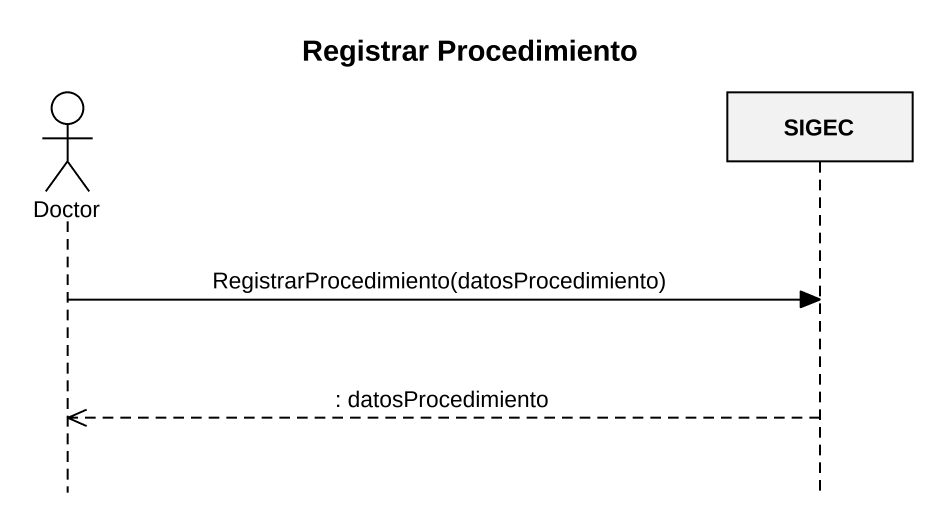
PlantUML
@startuml
title Registrar Procedimiento
hide footbox
actor Doctor
participant SIGEC

Doctor -> SIGEC : RegistrarProcedimiento(datosProcedimiento)
SIGEC -->> Doctor : : datosProcedimiento
@enduml
